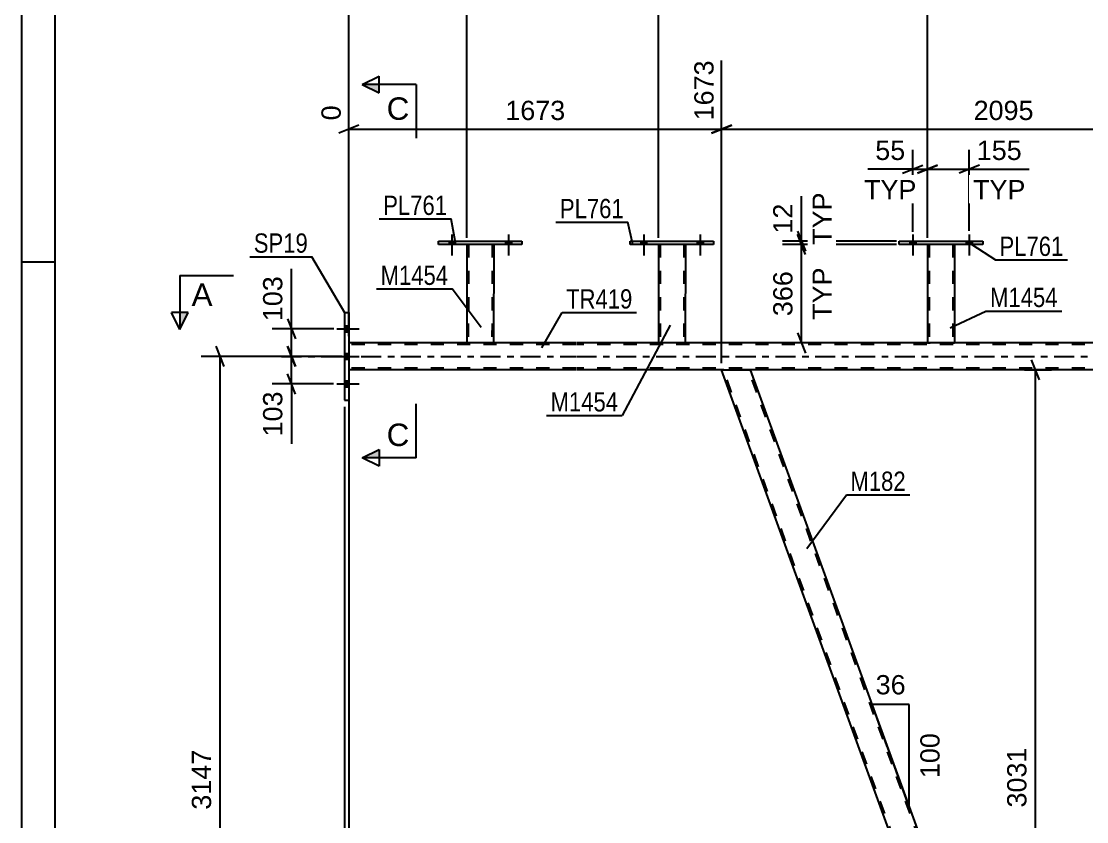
# Model space of a CAD drawing. Header units: millimetres. Extents: x -49 to 792, y -433 to 161.
# Drawn here: x -48.7 to 109.7, y -69.2 to 49.8 of the extents above; entities that cross this region are included whole.
import ezdxf

# ---------------------------------------------------------------- set-up
doc = ezdxf.new("R2010")
doc.units = ezdxf.units.MM
doc.linetypes.add('DXK_LINE_DOT2', pattern=[3.9198, 1.9599, -1.9599])
doc.linetypes.add('DXK_LINE_DOT3', pattern=[5.9187, 2.979, -0.9799, 0.9799, -0.9799])
doc.styles.add('Arial', font='ARIAL.TTF', dxfattribs={"height": 0.2})
doc.styles.add('Arial Narrow', font='ARIALN.TTF', dxfattribs={"height": 0.2})

# ---------------------------------------------------------------- blocks, each defined once
blk = doc.blocks.new('Unknown-203723993-1112')
at = {"color": 5, "linetype": 'Continuous'}
for p, q in [((-48.68, 161.02), (-48.68, -432.98)), ((-43.68, 156.02), (-43.68, -427.98)), ((-43.68, 14.02), (-48.68, 14.02))]:
    blk.add_line(p, q, dxfattribs=at)
blk = doc.blocks.new('Part-203723993-3401 - 3316')
at = {"color": 2, "linetype": 'Continuous'}
for p, q in [((17.57, 2), (0, 2)), ((33.74, 2), (21.53, 2)), ((46.07, 2), (33.84, 2)), ((86.07, 2), (50.03, 2)), ((126.07, 2), (90.03, 2)), ((33.74, -2), (0, -2)), ((55.43, -2), (33.84, -2)), ((139.24, -2), (59.68, -2))]:
    blk.add_line(p, q, dxfattribs=at)
at = {"color": 7, "linetype": 'DXK_LINE_DOT2'}
for p, q in [((0, 2), (0, -2)), ((33.74, 1.76), (0, 1.76)), ((21.53, 2), (17.57, 2)), ((709.17, 1.76), (33.84, 1.76)), ((50.03, 2), (46.07, 2)), ((90.03, 2), (86.07, 2)), ((33.74, -1.76), (0, -1.76)), ((709.17, -1.76), (33.84, -1.76)), ((59.68, -2), (55.43, -2))]:
    blk.add_line(p, q, dxfattribs=at)
at = {"color": 7, "linetype": 'DXK_LINE_DOT3'}
for p, q in [((-10, 0), (33.74, 0)), ((33.84, 0), (718.97, 0))]:
    blk.add_line(p, q, dxfattribs=at)
blk = doc.blocks.new('Bolt-203723993-3340 - 3316')
at = {"linetype": 'Continuous'}
for points in [[(14.9, 16.64), (15.78, 16.64), (15.78, 17.12), (14.9, 17.12)], [(23.3, 16.64), (24.18, 16.64), (24.18, 17.12), (23.3, 17.12)]]:
    blk.add_hatch(color=1, dxfattribs=at).paths.add_polyline_path(points)
at = {"color": 1, "linetype": 'Continuous'}
for p, q in [((15.34, 18.12), (15.34, 15)), ((23.74, 18.12), (23.74, 15)), ((14.9, 17.12), (14.9, 16.64)), ((15.78, 17.12), (15.78, 16.64)), ((23.3, 17.12), (23.3, 16.64)), ((24.18, 17.12), (24.18, 16.64))]:
    blk.add_line(p, q, dxfattribs=at)
blk = doc.blocks.new('Bolt-203723993-3341 - 3316')
at = {"linetype": 'Continuous'}
for points in [[(14.9, 16.64), (15.78, 16.64), (15.78, 17.12), (14.9, 17.12)], [(23.3, 16.64), (24.18, 16.64), (24.18, 17.12), (23.3, 17.12)]]:
    blk.add_hatch(color=1, dxfattribs=at).paths.add_polyline_path(points)
at = {"color": 1, "linetype": 'Continuous'}
for p, q in [((15.34, 18.12), (15.34, 15)), ((23.74, 18.12), (23.74, 15)), ((14.9, 17.12), (14.9, 16.64)), ((15.78, 17.12), (15.78, 16.64)), ((23.3, 17.12), (23.3, 16.64)), ((24.18, 17.12), (24.18, 16.64))]:
    blk.add_line(p, q, dxfattribs=at)
blk = doc.blocks.new('Bolt-203723993-3342 - 3316')
at = {"linetype": 'Continuous'}
for points in [[(43.4, 16.64), (44.28, 16.64), (44.28, 17.12), (43.4, 17.12)], [(51.8, 16.64), (52.68, 16.64), (52.68, 17.12), (51.8, 17.12)]]:
    blk.add_hatch(color=1, dxfattribs=at).paths.add_polyline_path(points)
at = {"color": 1, "linetype": 'Continuous'}
for p, q in [((43.84, 18.12), (43.84, 15)), ((52.24, 18.12), (52.24, 15)), ((43.4, 17.12), (43.4, 16.64)), ((44.28, 17.12), (44.28, 16.64)), ((51.8, 17.12), (51.8, 16.64)), ((52.68, 17.12), (52.68, 16.64))]:
    blk.add_line(p, q, dxfattribs=at)
blk = doc.blocks.new('Bolt-203723993-3343 - 3316')
at = {"linetype": 'Continuous'}
for points in [[(43.4, 16.64), (44.28, 16.64), (44.28, 17.12), (43.4, 17.12)], [(51.8, 16.64), (52.68, 16.64), (52.68, 17.12), (51.8, 17.12)]]:
    blk.add_hatch(color=1, dxfattribs=at).paths.add_polyline_path(points)
at = {"color": 1, "linetype": 'Continuous'}
for p, q in [((43.84, 18.12), (43.84, 15)), ((52.24, 18.12), (52.24, 15)), ((43.4, 17.12), (43.4, 16.64)), ((44.28, 17.12), (44.28, 16.64)), ((51.8, 17.12), (51.8, 16.64)), ((52.68, 17.12), (52.68, 16.64))]:
    blk.add_line(p, q, dxfattribs=at)
blk = doc.blocks.new('Bolt-203723993-3344 - 3316')
at = {"linetype": 'Continuous'}
for points in [[(83.4, 16.64), (84.28, 16.64), (84.28, 17.12), (83.4, 17.12)], [(91.8, 16.64), (92.68, 16.64), (92.68, 17.12), (91.8, 17.12)]]:
    blk.add_hatch(color=1, dxfattribs=at).paths.add_polyline_path(points)
at = {"color": 1, "linetype": 'Continuous'}
for p, q in [((83.84, 18.12), (83.84, 15)), ((92.24, 18.12), (92.24, 15)), ((83.4, 17.12), (83.4, 16.64)), ((84.28, 17.12), (84.28, 16.64)), ((91.8, 17.12), (91.8, 16.64)), ((92.68, 17.12), (92.68, 16.64))]:
    blk.add_line(p, q, dxfattribs=at)
blk = doc.blocks.new('Bolt-203723993-3345 - 3316')
at = {"linetype": 'Continuous'}
for points in [[(83.4, 16.64), (84.28, 16.64), (84.28, 17.12), (83.4, 17.12)], [(91.8, 16.64), (92.68, 16.64), (92.68, 17.12), (91.8, 17.12)]]:
    blk.add_hatch(color=1, dxfattribs=at).paths.add_polyline_path(points)
at = {"color": 1, "linetype": 'Continuous'}
for p, q in [((83.84, 18.12), (83.84, 15)), ((92.24, 18.12), (92.24, 15)), ((83.4, 17.12), (83.4, 16.64)), ((84.28, 17.12), (84.28, 16.64)), ((91.8, 17.12), (91.8, 16.64)), ((92.68, 17.12), (92.68, 16.64))]:
    blk.add_line(p, q, dxfattribs=at)
blk = doc.blocks.new('Bolt-203723993-3385 - 3316')
at = {"linetype": 'Continuous'}
for points in [[(0, 3.66), (0, 4.54), (-0.64, 4.54), (-0.64, 3.66)], [(0, 3.66), (0, 4.54), (-0.64, 4.54), (-0.64, 3.66)], [(0, 3.66), (0, 4.54), (-0.64, 4.54), (-0.64, 3.66)], [(0, -0.44), (0, 0.44), (-0.64, 0.44), (-0.64, -0.44)], [(0, -0.44), (0, 0.44), (-0.64, 0.44), (-0.64, -0.44)], [(0, -4.54), (0, -3.66), (-0.64, -3.66), (-0.64, -4.54)], [(0, -4.54), (0, -3.66), (-0.64, -3.66), (-0.64, -4.54)], [(0, -4.54), (0, -3.66), (-0.64, -3.66), (-0.64, -4.54)]]:
    blk.add_hatch(color=1, dxfattribs=at).paths.add_polyline_path(points)
at = {"color": 1, "linetype": 'Continuous'}
for p, q in [((-1.8, 4.1), (1.52, 4.1)), ((-1.8, 4.1), (1.52, 4.1)), ((-1.8, 4.1), (1.52, 4.1)), ((-0.64, 4.54), (0, 4.54)), ((-0.64, 4.54), (0, 4.54)), ((-0.64, 4.54), (0, 4.54)), ((-0.64, 3.66), (0, 3.66)), ((-0.64, 3.66), (0, 3.66)), ((-0.64, 3.66), (0, 3.66)), ((-1.8, 0), (1.52, 0)), ((-1.8, 0), (1.52, 0)), ((-0.64, 0.44), (0, 0.44)), ((-0.64, 0.44), (0, 0.44)), ((-0.64, -0.44), (0, -0.44)), ((-0.64, -0.44), (0, -0.44)), ((-1.8, -4.1), (1.52, -4.1)), ((-1.8, -4.1), (1.52, -4.1)), ((-1.8, -4.1), (1.52, -4.1)), ((-0.64, -3.66), (0, -3.66)), ((-0.64, -3.66), (0, -3.66)), ((-0.64, -3.66), (0, -3.66)), ((-0.64, -4.54), (0, -4.54)), ((-0.64, -4.54), (0, -4.54)), ((-0.64, -4.54), (0, -4.54))]:
    blk.add_line(p, q, dxfattribs=at)
blk = doc.blocks.new('Part-203723993-3406 - 3316')
at = {"color": 2, "linetype": 'Continuous'}
for p, q in [((13.34, 16.64), (13.34, 17.12)), ((13.34, 17.12), (25.74, 17.12)), ((25.74, 16.64), (13.34, 16.64)), ((25.74, 17.12), (25.74, 16.64))]:
    blk.add_line(p, q, dxfattribs=at)
blk = doc.blocks.new('Part-203723993-3411 - 3316')
at = {"color": 2, "linetype": 'Continuous'}
for p, q in [((17.54, 16.64), (17.53, 2)), ((21.54, 16.64), (21.53, 2)), ((17.57, 2), (17.53, 2)), ((17.67, 2), (17.57, 2)), ((17.83, 2), (17.67, 2)), ((21.24, 2), (17.83, 2)), ((21.39, 2), (21.24, 2)), ((21.5, 2), (21.39, 2)), ((21.53, 2), (21.5, 2))]:
    blk.add_line(p, q, dxfattribs=at)
at = {"color": 7, "linetype": 'DXK_LINE_DOT2'}
for p, q in [((17.54, 16.64), (17.54, 16.64)), ((17.54, 16.64), (17.54, 16.64)), ((17.54, 16.64), (17.54, 16.64)), ((17.57, 16.64), (17.54, 16.64)), ((17.54, 16.64), (17.57, 16.64)), ((17.68, 16.64), (17.57, 16.64)), ((17.57, 16.64), (17.68, 16.64)), ((17.83, 16.64), (17.68, 16.64)), ((17.68, 16.64), (17.83, 16.64)), ((17.78, 16.64), (17.77, 2)), ((17.78, 16.64), (17.78, 16.64)), ((17.8, 16.64), (17.78, 16.64)), ((17.78, 16.64), (17.8, 16.64)), ((17.85, 16.64), (17.8, 16.64)), ((17.8, 16.64), (17.85, 16.64)), ((21.24, 16.64), (17.83, 16.64)), ((21.24, 16.64), (17.83, 16.64)), ((21.15, 16.64), (17.85, 16.64)), ((17.85, 16.64), (17.93, 16.64)), ((21.23, 16.64), (17.93, 16.64)), ((21.23, 16.64), (21.15, 16.64)), ((21.28, 16.64), (21.23, 16.64)), ((21.23, 16.64), (21.28, 16.64)), ((21.24, 16.64), (21.4, 16.64)), ((21.4, 16.64), (21.24, 16.64)), ((21.3, 16.64), (21.28, 16.64)), ((21.28, 16.64), (21.3, 16.64)), ((21.3, 16.64), (21.29, 2)), ((21.3, 16.64), (21.3, 16.64)), ((21.4, 16.64), (21.5, 16.64)), ((21.5, 16.64), (21.4, 16.64)), ((21.5, 16.64), (21.54, 16.64)), ((21.54, 16.64), (21.5, 16.64)), ((21.54, 16.64), (21.54, 16.64)), ((21.54, 16.64), (21.54, 16.64)), ((21.54, 16.64), (21.54, 16.64)), ((17.53, 2), (17.57, 2)), ((17.57, 2), (17.67, 2)), ((17.67, 2), (17.83, 2)), ((17.79, 2), (17.77, 2)), ((17.77, 2), (17.79, 2)), ((17.84, 2), (17.79, 2)), ((17.79, 2), (17.84, 2)), ((21.24, 2), (17.83, 2)), ((21.14, 2), (17.84, 2)), ((17.84, 2), (17.92, 2)), ((21.22, 2), (17.92, 2)), ((21.22, 2), (21.14, 2)), ((21.27, 2), (21.22, 2)), ((21.22, 2), (21.27, 2)), ((21.24, 2), (21.39, 2)), ((21.29, 2), (21.27, 2)), ((21.27, 2), (21.29, 2)), ((21.39, 2), (21.5, 2)), ((21.5, 2), (21.53, 2))]:
    blk.add_line(p, q, dxfattribs=at)
blk = doc.blocks.new('Part-203723993-3416 - 3316')
at = {"color": 2, "linetype": 'Continuous'}
for p, q in [((41.84, 16.64), (41.84, 17.12)), ((41.84, 17.12), (54.24, 17.12)), ((54.24, 16.64), (41.84, 16.64)), ((54.24, 17.12), (54.24, 16.64))]:
    blk.add_line(p, q, dxfattribs=at)
blk = doc.blocks.new('Part-203723993-3421 - 3316')
at = {"color": 2, "linetype": 'Continuous'}
for p, q in [((46.04, 16.64), (46.03, 2)), ((50.04, 16.64), (50.03, 2)), ((46.07, 2), (46.03, 2)), ((46.17, 2), (46.07, 2)), ((46.33, 2), (46.17, 2)), ((49.74, 2), (46.33, 2)), ((49.89, 2), (49.74, 2)), ((50, 2), (49.89, 2)), ((50.03, 2), (50, 2))]:
    blk.add_line(p, q, dxfattribs=at)
at = {"color": 7, "linetype": 'DXK_LINE_DOT2'}
for p, q in [((46.04, 16.64), (46.04, 16.64)), ((46.04, 16.64), (46.04, 16.64)), ((46.04, 16.64), (46.04, 16.64)), ((46.07, 16.64), (46.04, 16.64)), ((46.04, 16.64), (46.07, 16.64)), ((46.18, 16.64), (46.07, 16.64)), ((46.07, 16.64), (46.18, 16.64)), ((46.3, 16.64), (46.18, 16.64)), ((46.18, 16.64), (46.33, 16.64)), ((46.28, 16.64), (46.27, 2)), ((46.28, 16.64), (46.28, 16.64)), ((46.3, 16.64), (46.28, 16.64)), ((46.28, 16.64), (46.3, 16.64)), ((49.74, 16.64), (46.3, 16.64)), ((46.35, 16.64), (46.3, 16.64)), ((46.3, 16.64), (46.35, 16.64)), ((49.74, 16.64), (46.33, 16.64)), ((49.65, 16.64), (46.35, 16.64)), ((46.35, 16.64), (46.43, 16.64)), ((49.73, 16.64), (46.43, 16.64)), ((49.73, 16.64), (49.65, 16.64)), ((49.78, 16.64), (49.73, 16.64)), ((49.73, 16.64), (49.78, 16.64)), ((49.74, 16.64), (49.9, 16.64)), ((49.9, 16.64), (49.74, 16.64)), ((49.8, 16.64), (49.78, 16.64)), ((49.78, 16.64), (49.8, 16.64)), ((49.8, 16.64), (49.79, 2)), ((49.8, 16.64), (49.8, 16.64)), ((49.9, 16.64), (50, 16.64)), ((50, 16.64), (49.9, 16.64)), ((50, 16.64), (50.04, 16.64)), ((50.04, 16.64), (50, 16.64)), ((50.04, 16.64), (50.04, 16.64)), ((50.04, 16.64), (50.04, 16.64)), ((50.04, 16.64), (50.04, 16.64)), ((46.03, 2), (46.07, 2)), ((46.07, 2), (46.17, 2)), ((46.17, 2), (46.33, 2)), ((46.29, 2), (46.27, 2)), ((46.27, 2), (46.29, 2)), ((46.34, 2), (46.29, 2)), ((46.29, 2), (46.34, 2)), ((49.74, 2), (46.33, 2)), ((49.64, 2), (46.34, 2)), ((46.34, 2), (46.42, 2)), ((49.77, 2), (46.42, 2)), ((49.72, 2), (49.64, 2)), ((49.77, 2), (49.72, 2)), ((49.74, 2), (49.89, 2)), ((49.79, 2), (49.77, 2)), ((49.77, 2), (49.79, 2)), ((49.89, 2), (50, 2)), ((50, 2), (50.03, 2))]:
    blk.add_line(p, q, dxfattribs=at)
blk = doc.blocks.new('Part-203723993-3426 - 3316')
at = {"color": 2, "linetype": 'Continuous'}
for p, q in [((81.84, 16.64), (81.84, 17.12)), ((81.84, 17.12), (94.24, 17.12)), ((94.24, 16.64), (81.84, 16.64)), ((94.24, 17.12), (94.24, 16.64))]:
    blk.add_line(p, q, dxfattribs=at)
blk = doc.blocks.new('Part-203723993-3431 - 3316')
at = {"color": 2, "linetype": 'Continuous'}
for p, q in [((86.04, 16.64), (86.03, 2)), ((90.04, 16.64), (90.03, 2)), ((86.07, 2), (86.03, 2)), ((86.17, 2), (86.07, 2)), ((86.33, 2), (86.17, 2)), ((89.74, 2), (86.33, 2)), ((89.89, 2), (89.74, 2)), ((90, 2), (89.89, 2)), ((90.03, 2), (90, 2))]:
    blk.add_line(p, q, dxfattribs=at)
at = {"color": 7, "linetype": 'DXK_LINE_DOT2'}
for p, q in [((86.04, 16.64), (86.04, 16.64)), ((86.04, 16.64), (86.04, 16.64)), ((86.04, 16.64), (86.04, 16.64)), ((86.07, 16.64), (86.04, 16.64)), ((86.04, 16.64), (86.07, 16.64)), ((86.18, 16.64), (86.07, 16.64)), ((86.07, 16.64), (86.18, 16.64)), ((86.33, 16.64), (86.18, 16.64)), ((86.18, 16.64), (86.33, 16.64)), ((86.28, 16.64), (86.27, 2)), ((86.28, 16.64), (86.28, 16.64)), ((86.3, 16.64), (86.28, 16.64)), ((86.28, 16.64), (86.3, 16.64)), ((86.35, 16.64), (86.3, 16.64)), ((86.3, 16.64), (86.35, 16.64)), ((89.74, 16.64), (86.33, 16.64)), ((89.74, 16.64), (86.33, 16.64)), ((89.65, 16.64), (86.35, 16.64)), ((86.35, 16.64), (86.43, 16.64)), ((89.73, 16.64), (86.43, 16.64)), ((89.73, 16.64), (89.65, 16.64)), ((89.78, 16.64), (89.73, 16.64)), ((89.73, 16.64), (89.78, 16.64)), ((89.74, 16.64), (89.9, 16.64)), ((89.9, 16.64), (89.74, 16.64)), ((89.8, 16.64), (89.78, 16.64)), ((89.78, 16.64), (89.8, 16.64)), ((89.8, 16.64), (89.79, 2)), ((89.8, 16.64), (89.8, 16.64)), ((89.9, 16.64), (90, 16.64)), ((90, 16.64), (89.9, 16.64)), ((90, 16.64), (90.04, 16.64)), ((90.04, 16.64), (90, 16.64)), ((90.04, 16.64), (90.04, 16.64)), ((90.04, 16.64), (90.04, 16.64)), ((90.04, 16.64), (90.04, 16.64)), ((86.03, 2), (86.07, 2)), ((86.07, 2), (86.17, 2)), ((86.17, 2), (86.33, 2)), ((86.27, 2), (86.29, 2)), ((86.27, 2), (86.29, 2)), ((89.64, 2), (86.29, 2)), ((86.29, 2), (86.33, 2)), ((89.74, 2), (86.33, 2)), ((86.33, 2), (86.34, 2)), ((86.34, 2), (86.42, 2)), ((89.72, 2), (86.42, 2)), ((89.72, 2), (89.64, 2)), ((89.77, 2), (89.72, 2)), ((89.72, 2), (89.77, 2)), ((89.74, 2), (89.89, 2)), ((89.79, 2), (89.77, 2)), ((89.77, 2), (89.79, 2)), ((89.89, 2), (90, 2)), ((90, 2), (90.03, 2))]:
    blk.add_line(p, q, dxfattribs=at)
blk = doc.blocks.new('Part-203723993-3690 - 3316')
at = {"color": 2, "linetype": 'Continuous'}
for p, q in [((-0.64, 6.5), (0, 6.5)), ((-0.64, 6.5), (-0.64, -6.5)), ((0, 6.5), (0, -6.5)), ((-0.64, -6.5), (0, -6.5))]:
    blk.add_line(p, q, dxfattribs=at)
blk = doc.blocks.new('Part-203723993-3725 - 3316')
at = {"color": 2, "linetype": 'Continuous'}
for p, q in [((102.54, -119.75), (139.24, -2)), ((140.56, -2), (139.24, -2)), ((140.56, -2), (142.11, -6.25)), ((105.65, -123.22), (142.11, -6.25)), ((103.8, -123.22), (102.54, -119.75))]:
    blk.add_line(p, q, dxfattribs=at)
at = {"color": 7, "linetype": 'DXK_LINE_DOT2'}
for p, q in [((102.68, -120.12), (139.49, -2)), ((105.4, -123.22), (141.97, -5.88)), ((105.65, -123.22), (103.8, -123.22))]:
    blk.add_line(p, q, dxfattribs=at)
blk = doc.blocks.new('Part-203723993-3765 - 3316')
at = {"color": 2, "linetype": 'Continuous'}
for p, q in [((99.55, -123.22), (55.43, -2)), ((55.43, -2), (59.68, -2)), ((59.68, -2), (102.54, -119.75))]:
    blk.add_line(p, q, dxfattribs=at)
at = {"color": 7, "linetype": 'DXK_LINE_DOT2'}
for p, q in [((99.8, -123.22), (55.68, -2)), ((55.68, -2), (55.7, -2)), ((103.55, -123.22), (59.43, -2)), ((103.8, -123.22), (102.54, -119.75)), ((103.8, -123.22), (99.55, -123.22))]:
    blk.add_line(p, q, dxfattribs=at)
blk = doc.blocks.new('StraightDimension-203723993-4116 - 3316')
at = {"color": 7, "linetype": 'Continuous'}
for p, q in [((46.04, 17.63), (46.04, 63.99)), ((86.04, 17.64), (86.04, 63.99)), ((47.54, 54.4), (44.54, 53.2)), ((84.54, 53.2), (87.54, 54.4)), ((46.04, 53.8), (86.04, 53.8))]:
    blk.add_line(p, q, dxfattribs=at)
at = {"color": 0, "linetype": 'Continuous'}
blk.add_wipeout([(85.44, 64.59), (81.24, 64.59), (81.24, 54.5), (85.44, 54.5)], dxfattribs=at)
at = {"color": 0}
blk.add_wipeout([(71.08, 54.55), (71.08, 58.75), (60.99, 58.75), (60.99, 54.55)], dxfattribs=at)
at = {"color": 3, "linetype": 'Continuous', "style": 'Arial'}
blk.add_text('2438', height=2.865, rotation=90.0002, dxfattribs=at).set_placement((84.84, 55.1))
at = {"color": 3, "style": 'Arial'}
blk.add_text('1000', height=2.865, dxfattribs=at).set_placement((61.59, 55.15))
blk = doc.blocks.new('StraightDimension-203723993-4553 - 3316')
at = {"color": 7, "linetype": 'Continuous'}
for p, q in [((83.84, 18.53), (83.84, 30.69)), ((86.04, 17.64), (86.04, 30.69)), ((82.34, 27.24), (85.34, 28.44)), ((83.84, 27.84), (86.04, 27.84)), ((87.54, 28.44), (84.54, 27.24))]:
    blk.add_line(p, q, dxfattribs=at)
at = {"color": 0}
blk.add_wipeout([(83.31, 28.59), (83.31, 32.79), (77.67, 32.79), (77.67, 28.59)], dxfattribs=at)
at = {"color": 0, "linetype": 'Continuous'}
blk.add_wipeout([(84.98, 22.74), (84.98, 26.94), (76, 26.94), (76, 22.74)], dxfattribs=at)
at = {"color": 7, "linetype": 'Continuous'}
blk.add_line((83.84, 27.84), (77.14, 27.84), dxfattribs=at)
blk.add_line((83.84, 27.84), (77.14, 27.84), dxfattribs=at)
at = {"color": 3, "style": 'Arial'}
blk.add_text('55', height=2.865, dxfattribs=at).set_placement((78.27, 29.19))
at = {"color": 3, "linetype": 'Continuous', "style": 'Arial'}
blk.add_text('TYP', height=2.865, dxfattribs=at).set_placement((76.6, 23.34))
blk = doc.blocks.new('StraightDimension-203723993-13023 - 3316')
at = {"color": 7, "linetype": 'Continuous'}
for p, q in [((-1, 0), (-21.97, 0)), ((-18.52, -1.5), (-19.72, 1.5)), ((-19.12, -125.86), (-19.12, 0)), ((-19.72, -124.36), (-18.52, -127.36)), ((51, -125.86), (-21.97, -125.86))]:
    blk.add_line(p, q, dxfattribs=at)
at = {"color": 0}
blk.add_wipeout([(-19.87, -57.88), (-24.07, -57.88), (-24.07, -67.98), (-19.87, -67.98)], dxfattribs=at)
at = {"color": 3, "style": 'Arial'}
blk.add_text('3147', height=2.865, rotation=90.0002, dxfattribs=at).set_placement((-20.47, -67.38))
blk = doc.blocks.new('StraightDimension-203723993-3995 - 3316')
at = {"color": 7, "linetype": 'Continuous'}
blk.add_line((-0.64, -7.5), (-0.64, -165.87), dxfattribs=at)
blk = doc.blocks.new('StraightDimension-203723993-3861 - 3316')
at = {"color": 7, "linetype": 'Continuous'}
for p, q in [((0, -3), (0, -82.68)), ((52.34, -122.22), (52.34, -77.43)), ((1.5, -79.68), (-1.5, -80.88)), ((0, -80.28), (52.34, -80.28)), ((50.84, -80.88), (53.84, -79.68))]:
    blk.add_line(p, q, dxfattribs=at)
at = {"color": 0}
blk.add_wipeout([(31.22, -79.53), (31.22, -75.33), (21.12, -75.33), (21.12, -79.53)], dxfattribs=at)
at = {"color": 3, "style": 'Arial'}
blk.add_text('1596', height=2.865, dxfattribs=at).set_placement((21.72, -78.93))
blk = doc.blocks.new('StraightDimension-203723993-3984 - 3316')
at = {"color": 7, "linetype": 'Continuous'}
for p, q in [((102.69, -3.5), (101.49, -0.5)), ((100.46, -2), (104.49, -2)), ((102.09, -123.22), (102.09, -2)), ((101.49, -121.72), (102.69, -124.72)), ((90.17, -123.22), (104.49, -123.22))]:
    blk.add_line(p, q, dxfattribs=at)
at = {"color": 0}
blk.add_wipeout([(101.34, -57.56), (97.14, -57.56), (97.14, -67.66), (101.34, -67.66)], dxfattribs=at)
at = {"color": 3, "style": 'Arial'}
blk.add_text('3031', height=2.865, rotation=90.0002, dxfattribs=at).set_placement((100.74, -67.06))
blk = doc.blocks.new('StraightDimension-203723993-4006 - 3316')
at = {"color": 7, "linetype": 'Continuous'}
for p, q in [((-1.64, 0), (-11.38, 0)), ((-9.13, 1.5), (-7.93, -1.5)), ((-8.53, -4.1), (-8.53, 0)), ((-7.93, -5.6), (-9.13, -2.6)), ((-2.26, -4.1), (-11.38, -4.1))]:
    blk.add_line(p, q, dxfattribs=at)
at = {"color": 0}
blk.add_wipeout([(-9.28, -4.63), (-13.48, -4.63), (-13.48, -12.5), (-9.28, -12.5)], dxfattribs=at)
at = {"color": 7, "linetype": 'Continuous'}
blk.add_line((-8.53, -4.1), (-8.53, -13.02), dxfattribs=at)
blk.add_line((-8.53, -4.1), (-8.53, -13.02), dxfattribs=at)
at = {"color": 3, "style": 'Arial'}
blk.add_text('103', height=2.865, rotation=90.0002, dxfattribs=at).set_placement((-9.88, -11.9))
blk = doc.blocks.new('StraightDimension-203723993-4014 - 3316')
at = {"color": 7, "linetype": 'Continuous'}
for p, q in [((-9.13, 5.6), (-7.93, 2.6)), ((-2.23, 4.1), (-11.38, 4.1)), ((-8.53, 0), (-8.53, 4.1)), ((-1.64, 0), (-11.38, 0)), ((-7.93, -1.5), (-9.13, 1.5))]:
    blk.add_line(p, q, dxfattribs=at)
at = {"color": 0}
blk.add_wipeout([(-9.28, 12.5), (-13.48, 12.5), (-13.48, 4.62), (-9.28, 4.62)], dxfattribs=at)
at = {"color": 7, "linetype": 'Continuous'}
blk.add_line((-8.53, 4.1), (-8.53, 13.02), dxfattribs=at)
blk.add_line((-8.53, 4.1), (-8.53, 13.02), dxfattribs=at)
at = {"color": 3, "style": 'Arial'}
blk.add_text('103', height=2.865, rotation=90.0002, dxfattribs=at).set_placement((-9.88, 5.23))
blk = doc.blocks.new('StraightDimension-203723993-4108 - 3316')
at = {"color": 7, "linetype": 'Continuous'}
for p, q in [((86.04, 17.64), (86.04, 63.99)), ((126.04, 17.64), (126.04, 63.99)), ((87.54, 54.4), (84.54, 53.2)), ((124.54, 53.2), (127.54, 54.4)), ((86.04, 53.8), (126.04, 53.8))]:
    blk.add_line(p, q, dxfattribs=at)
at = {"color": 0, "linetype": 'Continuous'}
blk.add_wipeout([(125.44, 64.59), (121.24, 64.59), (121.24, 54.5), (125.44, 54.5)], dxfattribs=at)
at = {"color": 0}
blk.add_wipeout([(111.08, 54.55), (111.08, 58.75), (100.99, 58.75), (100.99, 54.55)], dxfattribs=at)
at = {"color": 3, "linetype": 'Continuous', "style": 'Arial'}
blk.add_text('3438', height=2.865, rotation=90.0002, dxfattribs=at).set_placement((124.84, 55.1))
at = {"color": 3, "style": 'Arial'}
blk.add_text('1000', height=2.865, dxfattribs=at).set_placement((101.59, 55.15))
blk = doc.blocks.new('StraightDimension-203723993-4124 - 3316')
at = {"color": 7, "linetype": 'Continuous'}
for p, q in [((46.04, 17.63), (46.04, 63.99)), ((17.54, 17.64), (17.54, 61.77)), ((19.04, 54.4), (16.04, 53.2)), ((44.54, 53.2), (47.54, 54.4)), ((17.54, 53.8), (46.04, 53.8))]:
    blk.add_line(p, q, dxfattribs=at)
at = {"color": 0, "linetype": 'Continuous'}
blk.add_wipeout([(45.44, 64.59), (41.24, 64.59), (41.24, 54.5), (45.44, 54.5)], dxfattribs=at)
at = {"color": 0}
blk.add_wipeout([(36.83, 54.55), (36.83, 58.75), (26.74, 58.75), (26.74, 54.55)], dxfattribs=at)
at = {"color": 3, "linetype": 'Continuous', "style": 'Arial'}
blk.add_text('1438', height=2.865, rotation=90.0002, dxfattribs=at).set_placement((44.84, 55.1))
at = {"color": 3, "style": 'Arial'}
blk.add_text('1000', height=2.865, dxfattribs=at).set_placement((27.34, 55.15))
blk = doc.blocks.new('StraightDimension-203723993-4132 - 3316')
at = {"color": 7, "linetype": 'Continuous'}
for p, q in [((17.54, 17.64), (17.54, 61.77)), ((0, 3), (0, 57.32)), ((1.5, 54.4), (-1.5, 53.2)), ((16.04, 53.2), (19.04, 54.4)), ((0, 53.8), (17.54, 53.8))]:
    blk.add_line(p, q, dxfattribs=at)
at = {"color": 0}
blk.add_wipeout([(12.7, 54.55), (12.7, 58.75), (4.83, 58.75), (4.83, 54.55)], dxfattribs=at)
at = {"color": 0, "linetype": 'Continuous'}
blk.add_wipeout([(-0.6, 57.92), (-4.8, 57.92), (-4.8, 54.5), (-0.6, 54.5)], dxfattribs=at)
at = {"color": 3, "linetype": 'Continuous', "style": 'Arial'}
blk.add_text('0', height=2.87, rotation=90.0002, dxfattribs=at).set_placement((-1.2, 55.1))
at = {"color": 3, "style": 'Arial'}
blk.add_text('438', height=2.865, dxfattribs=at).set_placement((5.43, 55.15))
at = {"color": 0, "linetype": 'Continuous'}
blk.add_wipeout([(16.94, 62.37), (12.74, 62.37), (12.74, 54.5), (16.94, 54.5)], dxfattribs=at)
at = {"color": 3, "linetype": 'Continuous', "style": 'Arial'}
blk.add_text('438', height=2.865, rotation=90.0002, dxfattribs=at).set_placement((16.34, 55.1))
blk = doc.blocks.new('StraightDimension-203723993-4458 - 3316')
at = {"color": 7, "linetype": 'Continuous'}
for p, q in [((55.43, -1), (55.43, 43.98)), ((0, 3), (0, 37.31)), ((1.5, 34.38), (-1.5, 33.18)), ((0, 33.78), (55.43, 33.78)), ((53.93, 33.18), (56.93, 34.38))]:
    blk.add_line(p, q, dxfattribs=at)
at = {"color": 0, "linetype": 'Continuous'}
for points in [[(54.83, 44.58), (50.63, 44.58), (50.63, 34.48), (54.83, 34.48)], [(-0.6, 37.91), (-4.8, 37.91), (-4.8, 34.48), (-0.6, 34.48)]]:
    blk.add_wipeout(points, dxfattribs=at)
at = {"color": 0}
blk.add_wipeout([(32.76, 34.53), (32.76, 38.73), (22.67, 38.73), (22.67, 34.53)], dxfattribs=at)
at = {"color": 3, "linetype": 'Continuous', "style": 'Arial'}
for s, height, p in [('1673', 2.865, (54.23, 35.08)), ('0', 2.87, (-1.2, 35.08))]:
    blk.add_text(s, height=height, rotation=90.0002, dxfattribs=at).set_placement(p)
at = {"color": 3, "style": 'Arial'}
blk.add_text('1673', height=2.865, dxfattribs=at).set_placement((23.27, 35.13))
blk = doc.blocks.new('StraightDimension-203723993-4464 - 3316')
at = {"color": 7, "linetype": 'Continuous'}
for p, q in [((139.24, -1), (139.24, 48.48)), ((55.43, -1), (55.43, 43.98)), ((56.93, 34.38), (53.93, 33.18)), ((55.43, 33.78), (139.24, 33.78)), ((137.74, 33.18), (140.74, 34.38))]:
    blk.add_line(p, q, dxfattribs=at)
at = {"color": 0, "linetype": 'Continuous'}
blk.add_wipeout([(138.64, 49.08), (134.44, 49.08), (134.44, 38.98), (138.64, 38.98)], dxfattribs=at)
at = {"color": 0}
blk.add_wipeout([(102.38, 34.53), (102.38, 38.73), (92.29, 38.73), (92.29, 34.53)], dxfattribs=at)
at = {"color": 3, "linetype": 'Continuous', "style": 'Arial'}
blk.add_text('3769', height=2.865, rotation=90.0002, dxfattribs=at).set_placement((138.04, 39.58))
at = {"color": 3, "style": 'Arial'}
blk.add_text('2095', height=2.865, dxfattribs=at).set_placement((92.89, 35.13))
blk = doc.blocks.new('StraightDimension-203723993-4546 - 3316')
at = {"color": 7, "linetype": 'Continuous'}
for p, q in [((86.04, 17.64), (86.04, 30.69)), ((92.24, 18.68), (92.24, 30.69)), ((84.54, 27.24), (87.54, 28.44)), ((86.04, 27.84), (92.24, 27.84)), ((93.74, 28.44), (90.74, 27.24))]:
    blk.add_line(p, q, dxfattribs=at)
at = {"color": 0}
blk.add_wipeout([(100.63, 28.59), (100.63, 32.79), (92.76, 32.79), (92.76, 28.59)], dxfattribs=at)
at = {"color": 0, "linetype": 'Continuous'}
blk.add_wipeout([(101.19, 22.74), (101.19, 26.94), (92.21, 26.94), (92.21, 22.74)], dxfattribs=at)
at = {"color": 7, "linetype": 'Continuous'}
blk.add_line((92.24, 27.84), (101.16, 27.84), dxfattribs=at)
blk.add_line((92.24, 27.84), (101.16, 27.84), dxfattribs=at)
at = {"color": 3, "style": 'Arial'}
blk.add_text('155', height=2.865, dxfattribs=at).set_placement((93.36, 29.19))
at = {"color": 3, "linetype": 'Continuous', "style": 'Arial'}
blk.add_text('TYP', height=2.865, dxfattribs=at).set_placement((92.81, 23.34))
blk = doc.blocks.new('StraightDimension-203723993-4561 - 3316')
at = {"color": 7, "linetype": 'Continuous'}
for p, q in [((67.91, 15.14), (66.71, 18.14)), ((81.41, 16.64), (64.46, 16.64)), ((67.31, 2), (67.31, 16.64)), ((66.71, 3.5), (67.91, 0.5)), ((85.03, 2), (64.46, 2))]:
    blk.add_line(p, q, dxfattribs=at)
at = {"color": 0, "linetype": 'Continuous'}
blk.add_wipeout([(72.41, 13.81), (68.21, 13.81), (68.21, 4.83), (72.41, 4.83)], dxfattribs=at)
at = {"color": 3, "linetype": 'Continuous', "style": 'Arial'}
blk.add_text('TYP', height=2.865, rotation=90.0002, dxfattribs=at).set_placement((71.81, 5.43))
at = {"color": 0}
blk.add_wipeout([(66.56, 13.26), (62.36, 13.26), (62.36, 5.38), (66.56, 5.38)], dxfattribs=at)
at = {"color": 3, "style": 'Arial'}
blk.add_text('366', height=2.865, rotation=90.0002, dxfattribs=at).set_placement((65.96, 5.98))
blk = doc.blocks.new('StraightDimension-203723993-4571 - 3316')
at = {"color": 7, "linetype": 'Continuous'}
for p, q in [((66.71, 18.62), (67.91, 15.62)), ((67.91, 15.14), (66.71, 18.14)), ((81.41, 17.12), (64.46, 17.12)), ((81.41, 16.64), (64.46, 16.64)), ((67.31, 16.64), (67.31, 17.12))]:
    blk.add_line(p, q, dxfattribs=at)
at = {"color": 0, "linetype": 'Continuous'}
blk.add_wipeout([(72.41, 24.96), (68.21, 24.96), (68.21, 15.98), (72.41, 15.98)], dxfattribs=at)
at = {"color": 0}
blk.add_wipeout([(66.56, 23.29), (62.36, 23.29), (62.36, 17.65), (66.56, 17.65)], dxfattribs=at)
at = {"color": 7, "linetype": 'Continuous'}
blk.add_line((67.31, 17.12), (67.31, 23.82), dxfattribs=at)
blk.add_line((67.31, 17.12), (67.31, 23.82), dxfattribs=at)
at = {"color": 3, "linetype": 'Continuous', "style": 'Arial'}
blk.add_text('TYP', height=2.865, rotation=90.0002, dxfattribs=at).set_placement((71.81, 16.58))
at = {"color": 3, "style": 'Arial'}
blk.add_text('12', height=2.865, rotation=90.0002, dxfattribs=at).set_placement((65.96, 18.25))
blk = doc.blocks.new('AngleDimension-203723993-4582 - 3316')
at = {"color": 7, "linetype": 'Continuous'}
for p, q in [((80.06, -57.99), (77.79, -51.74)), ((83.33, -51.74), (77.79, -51.74)), ((83.33, -66.96), (77.79, -51.74)), ((83.33, -66.96), (83.33, -51.74))]:
    blk.add_line(p, q, dxfattribs=at)
at = {"color": 0}
for points in [[(83.38, -50.84), (83.38, -46.64), (77.73, -46.64), (77.73, -50.84)], [(88.43, -55.42), (84.23, -55.42), (84.23, -63.29), (88.43, -63.29)]]:
    blk.add_wipeout(points, dxfattribs=at)
at = {"color": 3, "style": 'Arial'}
blk.add_text('36', height=2.865, dxfattribs=at).set_placement((78.33, -50.24))
blk.add_text('100', height=2.865, rotation=90.0002, dxfattribs=at).set_placement((87.83, -62.69))
blk = doc.blocks.new('Mark-203723993-3397 - 3316')
at = {"color": 0}
blk.add_wipeout([(42.17, 7.11), (42.17, 10.11), (32.31, 10.11), (32.31, 7.11)], dxfattribs=at)
blk.add_wipeout([(42.17, 7.11), (42.17, 10.11), (32.31, 10.11), (32.31, 7.11)], dxfattribs=at)
at = {"color": 30, "linetype": 'Continuous'}
for p, q in [((28.7, 1.28), (31.71, 6.51)), ((31.71, 6.51), (42.77, 6.51))]:
    blk.add_line(p, q, dxfattribs=at)
at = {"color": 3, "style": 'Arial Narrow'}
blk.add_text('TR419', height=2.863, dxfattribs=at).set_placement((32.31, 7.11))
blk = doc.blocks.new('Mark-203723993-3402 - 3316')
at = {"color": 0}
blk.add_wipeout([(14.63, 21.02), (14.63, 24.02), (5.12, 24.02), (5.12, 21.02)], dxfattribs=at)
blk.add_wipeout([(14.63, 21.02), (14.63, 24.02), (5.12, 24.02), (5.12, 21.02)], dxfattribs=at)
at = {"color": 30, "linetype": 'Continuous'}
for p in [(4.52, 20.42), (15.92, 16.64)]:
    blk.add_line(p, (15.23, 20.42), dxfattribs=at)
at = {"color": 3, "style": 'Arial Narrow'}
blk.add_text('PL761', height=2.863, dxfattribs=at).set_placement((5.12, 21.02))
blk = doc.blocks.new('Mark-203723993-3407 - 3316')
at = {"color": 0}
blk.add_wipeout([(14.78, 10.62), (14.78, 13.62), (4.73, 13.62), (4.73, 10.62)], dxfattribs=at)
blk.add_wipeout([(14.78, 10.62), (14.78, 13.62), (4.73, 13.62), (4.73, 10.62)], dxfattribs=at)
at = {"color": 30, "linetype": 'Continuous'}
for p in [(4.13, 10.02), (19.68, 4.3)]:
    blk.add_line(p, (15.38, 10.02), dxfattribs=at)
at = {"color": 3, "style": 'Arial Narrow'}
blk.add_text('M1454', height=2.863, dxfattribs=at).set_placement((4.73, 10.62))
blk = doc.blocks.new('Mark-203723993-3412 - 3316')
at = {"color": 0}
blk.add_wipeout([(40.89, 20.54), (40.89, 23.54), (31.39, 23.54), (31.39, 20.54)], dxfattribs=at)
blk.add_wipeout([(40.89, 20.54), (40.89, 23.54), (31.39, 23.54), (31.39, 20.54)], dxfattribs=at)
at = {"color": 30, "linetype": 'Continuous'}
for p in [(30.79, 19.94), (42.25, 16.64)]:
    blk.add_line(p, (41.49, 19.94), dxfattribs=at)
at = {"color": 3, "style": 'Arial Narrow'}
blk.add_text('PL761', height=2.863, dxfattribs=at).set_placement((31.39, 20.54))
blk = doc.blocks.new('Mark-203723993-3417 - 3316')
at = {"color": 0}
blk.add_wipeout([(40.05, -8.19), (40.05, -5.19), (30, -5.19), (30, -8.19)], dxfattribs=at)
blk.add_wipeout([(40.05, -8.19), (40.05, -5.19), (30, -5.19), (30, -8.19)], dxfattribs=at)
at = {"color": 30, "linetype": 'Continuous'}
for p in [(47.78, 4.63), (29.4, -8.79)]:
    blk.add_line(p, (40.65, -8.79), dxfattribs=at)
at = {"color": 3, "style": 'Arial Narrow'}
blk.add_text('M1454', height=2.863, dxfattribs=at).set_placement((30, -8.19))
blk = doc.blocks.new('Mark-203723993-3422 - 3316')
at = {"color": 0}
blk.add_wipeout([(106.24, 14.93), (106.24, 17.93), (96.74, 17.93), (96.74, 14.93)], dxfattribs=at)
blk.add_wipeout([(106.24, 14.93), (106.24, 17.93), (96.74, 17.93), (96.74, 14.93)], dxfattribs=at)
at = {"color": 30, "linetype": 'Continuous'}
for p, q in [((92.6, 16.64), (96.14, 14.33)), ((96.14, 14.33), (106.84, 14.33))]:
    blk.add_line(p, q, dxfattribs=at)
at = {"color": 3, "style": 'Arial Narrow'}
blk.add_text('PL761', height=2.863, dxfattribs=at).set_placement((96.74, 14.93))
blk = doc.blocks.new('Mark-203723993-3427 - 3316')
at = {"color": 0}
blk.add_wipeout([(105.38, 7.33), (105.38, 10.33), (95.33, 10.33), (95.33, 7.33)], dxfattribs=at)
blk.add_wipeout([(105.38, 7.33), (105.38, 10.33), (95.33, 10.33), (95.33, 7.33)], dxfattribs=at)
at = {"color": 30, "linetype": 'Continuous'}
for p, q in [((89.42, 4.26), (94.73, 6.73)), ((94.73, 6.73), (105.98, 6.73))]:
    blk.add_line(p, q, dxfattribs=at)
at = {"color": 3, "style": 'Arial Narrow'}
blk.add_text('M1454', height=2.863, dxfattribs=at).set_placement((95.33, 7.33))
blk = doc.blocks.new('SectionMark-203723993-5015 - 3316')
at = {"linetype": 'Continuous'}
blk.add_hatch(color=6, dxfattribs=at).paths.add_polyline_path([(-25.12, 6.5), (-23.87, 6.5), (-25.12, 4)])
at = {"color": 6, "linetype": 'Continuous'}
for p, q in [((-25.12, 12), (-17.12, 12)), ((-25.12, 12), (-25.12, 4)), ((-25.12, 4), (-26.37, 6.5)), ((-23.87, 6.5), (-26.37, 6.5)), ((-25.12, 4), (-23.87, 6.5))]:
    blk.add_line(p, q, dxfattribs=at)
at = {"color": 0, "linetype": 'Continuous'}
blk.add_wipeout([(-20.26, 7.5), (-20.26, 11), (-23.37, 11), (-23.37, 7.5)], dxfattribs=at)
at = {"color": 3, "linetype": 'Continuous', "style": 'Arial'}
blk.add_text('A', height=3.34, dxfattribs=at).set_placement((-23.37, 7.5))
blk = doc.blocks.new('Mark-203723993-3686 - 3316')
at = {"color": 0}
blk.add_wipeout([(-6.08, 15.41), (-6.08, 18.41), (-14.12, 18.41), (-14.12, 15.41)], dxfattribs=at)
blk.add_wipeout([(-6.08, 15.41), (-6.08, 18.41), (-14.12, 18.41), (-14.12, 15.41)], dxfattribs=at)
at = {"color": 30, "linetype": 'Continuous'}
for p in [(-14.72, 14.81), (-0.57, 6.49)]:
    blk.add_line(p, (-5.48, 14.81), dxfattribs=at)
at = {"color": 3, "style": 'Arial Narrow'}
blk.add_text('SP19', height=2.863, dxfattribs=at).set_placement((-14.12, 15.41))
blk = doc.blocks.new('Mark-203723993-3761 - 3316')
at = {"color": 0}
blk.add_wipeout([(82.81, -19.99), (82.81, -16.99), (74.58, -16.99), (74.58, -19.99)], dxfattribs=at)
blk.add_wipeout([(82.81, -19.99), (82.81, -16.99), (74.58, -16.99), (74.58, -19.99)], dxfattribs=at)
at = {"color": 30, "linetype": 'Continuous'}
for p, q in [((68.11, -28.57), (73.98, -20.59)), ((73.98, -20.59), (83.41, -20.59))]:
    blk.add_line(p, q, dxfattribs=at)
at = {"color": 3, "style": 'Arial Narrow'}
blk.add_text('M182', height=2.863, dxfattribs=at).set_placement((74.58, -19.99))
blk = doc.blocks.new('SectionMark-203723993-5021 - 3316')
at = {"linetype": 'Continuous'}
for points in [[(4.5, 40.41), (4.5, 39.16), (2, 40.41)], [(4.5, -13.83), (4.5, -15.08), (2, -15.08)]]:
    blk.add_hatch(color=6, dxfattribs=at).paths.add_polyline_path(points)
at = {"color": 6, "linetype": 'Continuous'}
for p, q in [((2, 40.41), (4.5, 41.66)), ((4.5, 39.16), (4.5, 41.66)), ((10, 40.41), (2, 40.41)), ((2, 40.41), (4.5, 39.16)), ((10, 40.41), (10, 32.41)), ((10, -15.08), (10, -7.08)), ((2, -15.08), (4.5, -13.83)), ((4.5, -13.83), (4.5, -16.33)), ((10, -15.08), (2, -15.08)), ((4.5, -16.33), (2, -15.08))]:
    blk.add_line(p, q, dxfattribs=at)
at = {"color": 0, "linetype": 'Continuous'}
for points in [[(9, 35.16), (9, 38.66), (5.63, 38.66), (5.63, 35.16)], [(9, -13.33), (9, -9.83), (5.63, -9.83), (5.63, -13.33)]]:
    blk.add_wipeout(points, dxfattribs=at)
at = {"color": 3, "linetype": 'Continuous', "style": 'Arial'}
for p in [(5.63, 35.16), (5.63, -13.33)]:
    blk.add_text('C', height=3.34, dxfattribs=at).set_placement(p)

msp = doc.modelspace()

# ---------------------------------------------------------------- block references
for name in ['Unknown-203723993-1112', 'Bolt-203723993-3340 - 3316', 'Bolt-203723993-3341 - 3316', 'Bolt-203723993-3342 - 3316', 'Bolt-203723993-3343 - 3316', 'Bolt-203723993-3344 - 3316', 'Bolt-203723993-3345 - 3316', 'Part-203723993-3406 - 3316', 'Part-203723993-3411 - 3316', 'Part-203723993-3416 - 3316', 'Part-203723993-3421 - 3316', 'Part-203723993-3426 - 3316', 'Part-203723993-3431 - 3316', 'Part-203723993-3690 - 3316', 'Bolt-203723993-3385 - 3316', 'Part-203723993-3401 - 3316', 'Part-203723993-3765 - 3316', 'Part-203723993-3725 - 3316']:
    msp.add_blockref(name, (0, 0))

# ---------------------------------------------------------------- next in the draw order: block references
for name in ['StraightDimension-203723993-4116 - 3316', 'StraightDimension-203723993-13023 - 3316']:
    msp.add_blockref(name, (0, 0))

# ---------------------------------------------------------------- next in the draw order: block references
for name in ['StraightDimension-203723993-4124 - 3316', 'StraightDimension-203723993-4553 - 3316', 'StraightDimension-203723993-3995 - 3316']:
    msp.add_blockref(name, (0, 0))

# ---------------------------------------------------------------- next in the draw order: block references
for name in ['StraightDimension-203723993-4108 - 3316', 'StraightDimension-203723993-3984 - 3316', 'StraightDimension-203723993-3861 - 3316', 'Mark-203723993-3761 - 3316', 'AngleDimension-203723993-4582 - 3316']:
    msp.add_blockref(name, (0, 0))

# ---------------------------------------------------------------- next in the draw order: block references
msp.add_blockref('StraightDimension-203723993-4006 - 3316', (0, 0))

# ---------------------------------------------------------------- next in the draw order: block references
msp.add_blockref('StraightDimension-203723993-4014 - 3316', (0, 0))

# ---------------------------------------------------------------- next in the draw order: block references
msp.add_blockref('StraightDimension-203723993-4132 - 3316', (0, 0))

# ---------------------------------------------------------------- next in the draw order: block references
msp.add_blockref('StraightDimension-203723993-4458 - 3316', (0, 0))

# ---------------------------------------------------------------- next in the draw order: block references
for name in ['StraightDimension-203723993-4464 - 3316', 'Mark-203723993-3402 - 3316', 'Mark-203723993-3412 - 3316', 'Mark-203723993-3407 - 3316', 'Mark-203723993-3397 - 3316']:
    msp.add_blockref(name, (0, 0))

# ---------------------------------------------------------------- next in the draw order: block references
for name in ['StraightDimension-203723993-4546 - 3316', 'Mark-203723993-3427 - 3316', 'Mark-203723993-3417 - 3316']:
    msp.add_blockref(name, (0, 0))

# ---------------------------------------------------------------- next in the draw order: block references
for name in ['StraightDimension-203723993-4561 - 3316', 'Mark-203723993-3422 - 3316']:
    msp.add_blockref(name, (0, 0))

# ---------------------------------------------------------------- next in the draw order: block references
for name in ['StraightDimension-203723993-4571 - 3316', 'SectionMark-203723993-5015 - 3316']:
    msp.add_blockref(name, (0, 0))

# ---------------------------------------------------------------- next in the draw order: block references
for name in ['SectionMark-203723993-5021 - 3316', 'Mark-203723993-3686 - 3316']:
    msp.add_blockref(name, (0, 0))

doc.saveas('drawing.dxf')
